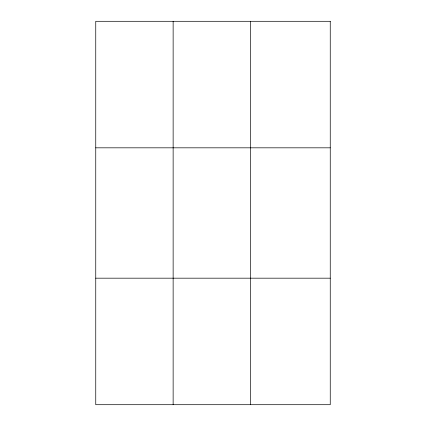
<?xml version="1.0" encoding="UTF-8"?>
<svg xmlns="http://www.w3.org/2000/svg" width="426" height="426" viewBox="0 0 426 426"><rect width="100%" height="100%" fill="white"/><g stroke="black" fill="none" stroke-linecap="round" stroke-linejoin="round"><path stroke-width="0.64" d="M173.137 21.3L173.137 404.7M250.52 21.3L250.52 404.7M95.749 147.822L330.251 147.822M95.749 278.178L330.251 278.178M330.251 21.3L330.251 404.7L95.749 404.7L95.749 21.3L330.251 21.3"/></g></svg>
